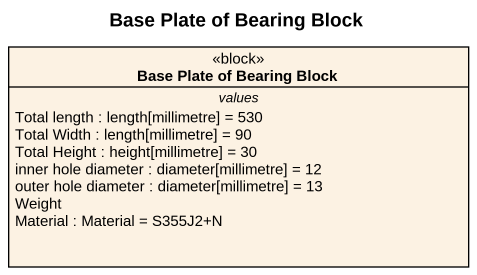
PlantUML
@startuml
title Base Plate of Bearing Block
hide circle
hide empty members
class "Base Plate of Bearing Block" as Base_Plate_of_Bearing_Block <<block>> {
  -- values --
  Total length : length[millimetre] = 530
  Total Width : length[millimetre] = 90
  Total Height : height[millimetre] = 30
  inner hole diameter : diameter[millimetre] = 12
  outer hole diameter : diameter[millimetre] = 13
  Weight
  Material : Material = S355J2+N
}
@enduml
